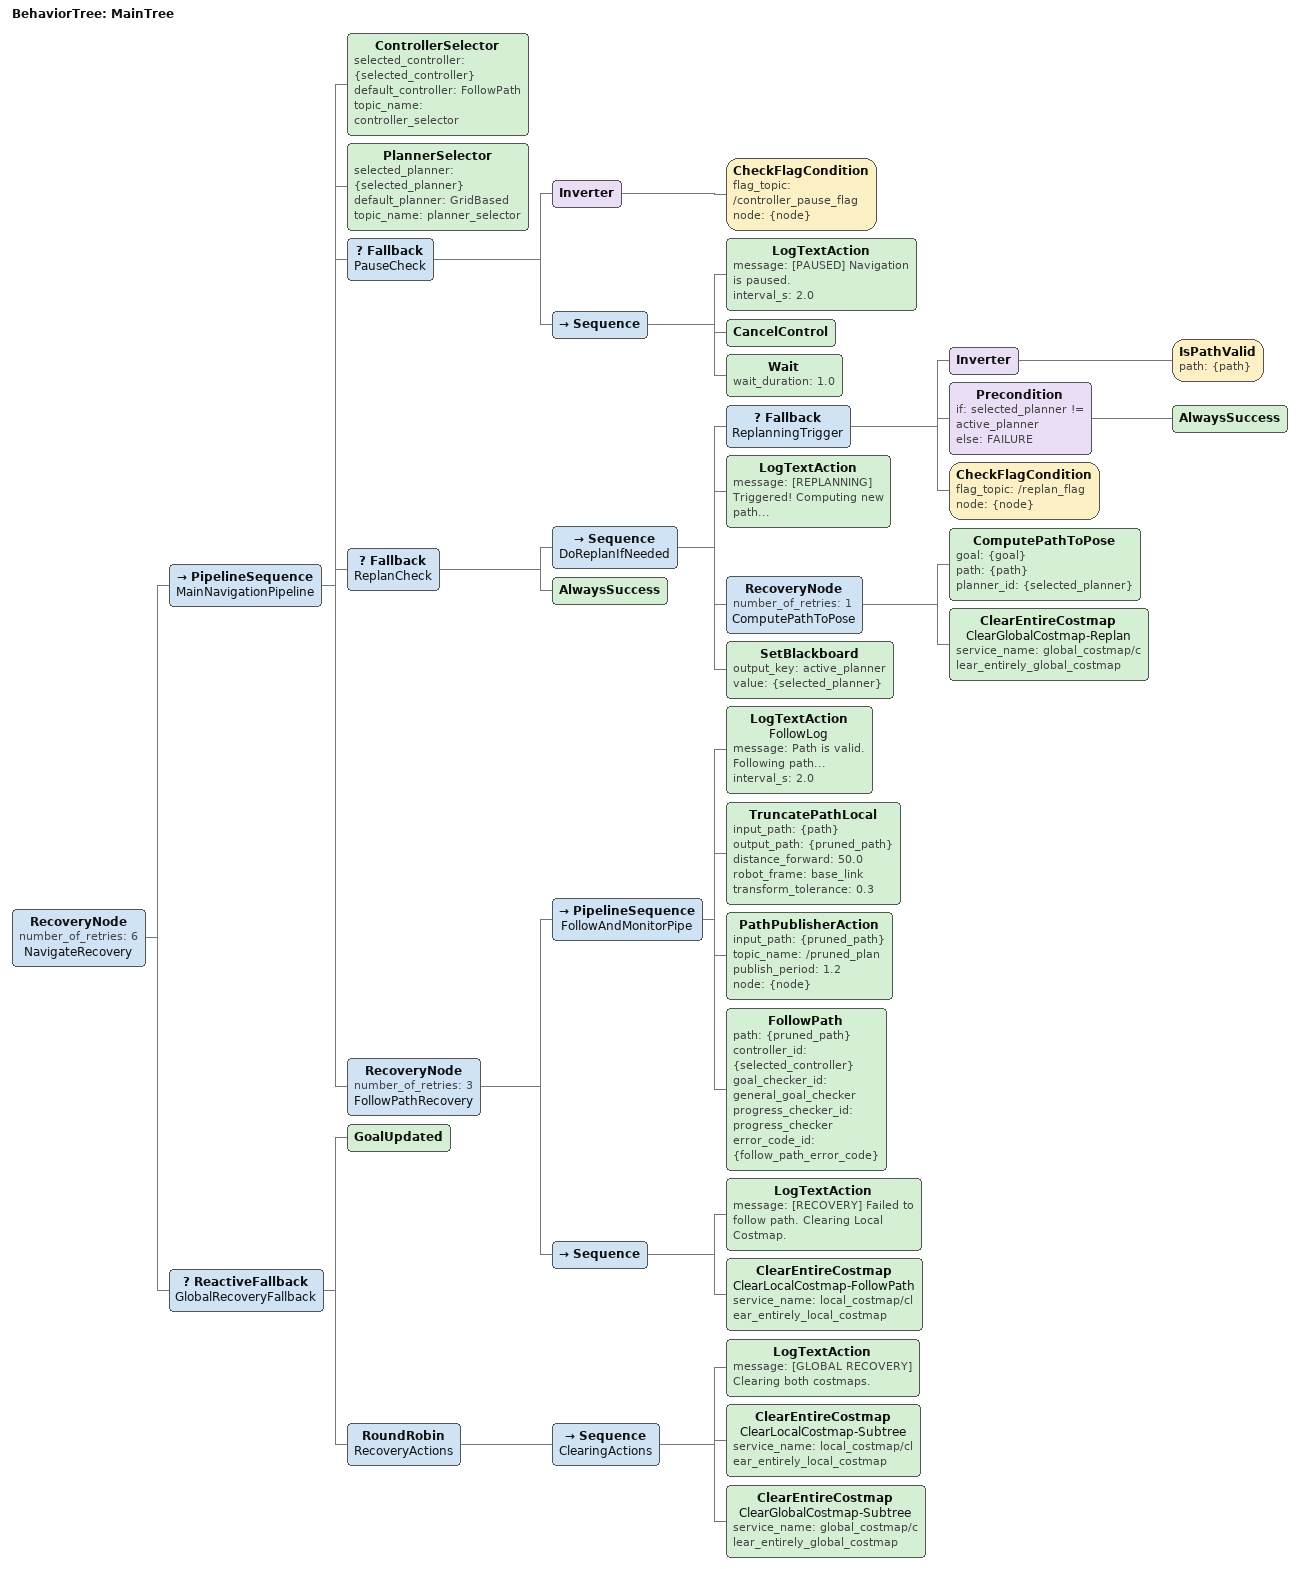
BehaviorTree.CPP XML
<root BTCPP_format="4" main_tree_to_execute="MainTree">
    <BehaviorTree ID="MainTree">
      <RecoveryNode number_of_retries="6" name="NavigateRecovery">
        <PipelineSequence name="MainNavigationPipeline">
          <ControllerSelector selected_controller="{selected_controller}" default_controller="FollowPath" topic_name="controller_selector"/>
          <PlannerSelector selected_planner="{selected_planner}" default_planner="GridBased" topic_name="planner_selector"/>

          <Fallback name="PauseCheck">
            <Inverter>
              <CheckFlagCondition flag_topic="/controller_pause_flag" node="{node}" />
            </Inverter>
            <Sequence>
              <LogTextAction message="[PAUSED] Navigation is paused." interval_s="2.0"/>
              <CancelControl/>
              <Wait wait_duration="1.0"/>
            </Sequence>
          </Fallback>

          <Fallback name="ReplanCheck">
            <Sequence name="DoReplanIfNeeded">
              <Fallback name="ReplanningTrigger">
                <Inverter><IsPathValid path="{path}"/></Inverter>
                <Precondition if="selected_planner != active_planner" else="FAILURE"><AlwaysSuccess /></Precondition>
                <CheckFlagCondition flag_topic="/replan_flag" node="{node}"/>
              </Fallback>
              <LogTextAction message="[REPLANNING] Triggered! Computing new path..."/>
              <RecoveryNode number_of_retries="1" name="ComputePathToPose">
                <ComputePathToPose goal="{goal}" path="{path}" planner_id="{selected_planner}"/>
                <ClearEntireCostmap name="ClearGlobalCostmap-Replan" service_name="global_costmap/clear_entirely_global_costmap"/>
              </RecoveryNode>
              <SetBlackboard output_key="active_planner" value="{selected_planner}"/>
            </Sequence>
            <AlwaysSuccess />
          </Fallback>

          <RecoveryNode number_of_retries="3" name="FollowPathRecovery">
            <PipelineSequence name="FollowAndMonitorPipe">
                <LogTextAction name="FollowLog" message="Path is valid. Following path..." interval_s="2.0" />
                <TruncatePathLocal input_path="{path}" output_path="{pruned_path}" distance_forward="50.0" robot_frame="base_link" transform_tolerance="0.3"/>
                <PathPublisherAction input_path="{pruned_path}" topic_name="/pruned_plan" publish_period="1.2" node="{node}" />
                <FollowPath path="{pruned_path}" controller_id="{selected_controller}" goal_checker_id= "general_goal_checker" progress_checker_id="progress_checker" error_code_id="{follow_path_error_code}"/>
            </PipelineSequence>
            <Sequence>
                <LogTextAction message="[RECOVERY] Failed to follow path. Clearing Local Costmap."/>
                <ClearEntireCostmap name="ClearLocalCostmap-FollowPath" service_name="local_costmap/clear_entirely_local_costmap"/>
            </Sequence>
          </RecoveryNode>
        </PipelineSequence>

        <ReactiveFallback name="GlobalRecoveryFallback">
          <GoalUpdated/>
          <RoundRobin name="RecoveryActions">
            <Sequence name="ClearingActions">
              <LogTextAction message="[GLOBAL RECOVERY] Clearing both costmaps."/>
              <ClearEntireCostmap name="ClearLocalCostmap-Subtree" service_name="local_costmap/clear_entirely_local_costmap"/>
              <ClearEntireCostmap name="ClearGlobalCostmap-Subtree" service_name="global_costmap/clear_entirely_global_costmap"/>
            </Sequence>
          </RoundRobin>
        </ReactiveFallback>

      </RecoveryNode>
    </BehaviorTree>
</root>
